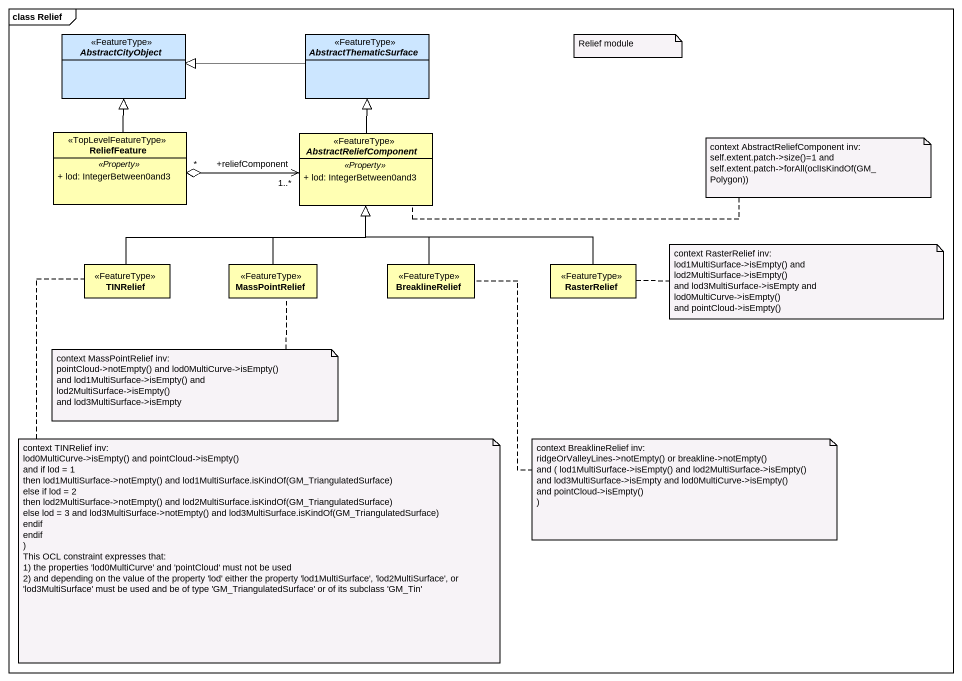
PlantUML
@startuml
mainframe class Relief
hide circle
hide empty members
skinparam classAttributeIconSize 0
abstract class AbstractCityObject <<FeatureType>> #CCE6FF
abstract class AbstractThematicSurface <<FeatureType>> #CCE6FF
class ReliefFeature <<TopLevelFeatureType>> #FFFFB3 {
  .. <<Property>> ..
  + lod: IntegerBetween0and3
}
abstract class AbstractReliefComponent <<FeatureType>> #FFFFB3 {
  .. <<Property>> ..
  + lod: IntegerBetween0and3
}
class TINRelief <<FeatureType>> #FFFFB3
class MassPointRelief <<FeatureType>> #FFFFB3
class BreaklineRelief <<FeatureType>> #FFFFB3
class RasterRelief <<FeatureType>> #FFFFB3
AbstractThematicSurface -left-|> AbstractCityObject
ReliefFeature -up-|> AbstractCityObject
ReliefFeature "*" o-right-> "+reliefComponent\n1..*" AbstractReliefComponent
AbstractReliefComponent -up-|> AbstractThematicSurface
TINRelief -right-|> AbstractReliefComponent
MassPointRelief -up-|> AbstractReliefComponent
BreaklineRelief -up-|> AbstractReliefComponent
RasterRelief -left-|> AbstractReliefComponent
note as N1
  Relief module
end note
note right of AbstractReliefComponent
  context AbstractReliefComponent inv:
  self.extent.patch->size()=1 and
  self.extent.patch->forAll(oclIsKindOf(GM_Polygon))
end note
note right of RasterRelief
  context RasterRelief inv:
  lod1MultiSurface->isEmpty() and lod2MultiSurface->isEmpty()
  and lod3MultiSurface->isEmpty and lod0MultiCurve->isEmpty()
  and pointCloud->isEmpty()
end note
note bottom of MassPointRelief
  context MassPointRelief inv:
  pointCloud->notEmpty() and lod0MultiCurve->isEmpty()
  and lod1MultiSurface->isEmpty() and lod2MultiSurface->isEmpty()
  and lod3MultiSurface->isEmpty
end note
note bottom of TINRelief
  context TINRelief inv:
  lod0MultiCurve->isEmpty() and pointCloud->isEmpty()
  and if lod = 1
  then lod1MultiSurface->notEmpty() and lod1MultiSurface.isKindOf(GM_TriangulatedSurface)
  else if lod = 2
  then lod2MultiSurface->notEmpty() and lod2MultiSurface.isKindOf(GM_TriangulatedSurface)
  else lod = 3 and lod3MultiSurface->notEmpty() and lod3MultiSurface.isKindOf(GM_TriangulatedSurface)
  endif
  endif
  )
  This OCL constraint expresses that:
  1) the properties 'lod0MultiCurve' and 'pointCloud' must not be used
  2) and depending on the value of the property 'lod' either the property 'lod1MultiSurface', 'lod2MultiSurface', or 'lod3MultiSurface' must be used and be of type 'GM_TriangulatedSurface' or of its subclass 'GM_Tin'
end note
note bottom of BreaklineRelief
  context BreaklineRelief inv:
  ridgeOrValleyLines->notEmpty() or breakline->notEmpty()
  and ( lod1MultiSurface->isEmpty() and lod2MultiSurface->isEmpty()
  and lod3MultiSurface->isEmpty and lod0MultiCurve->isEmpty()
  and pointCloud->isEmpty()
  )
end note
@enduml
